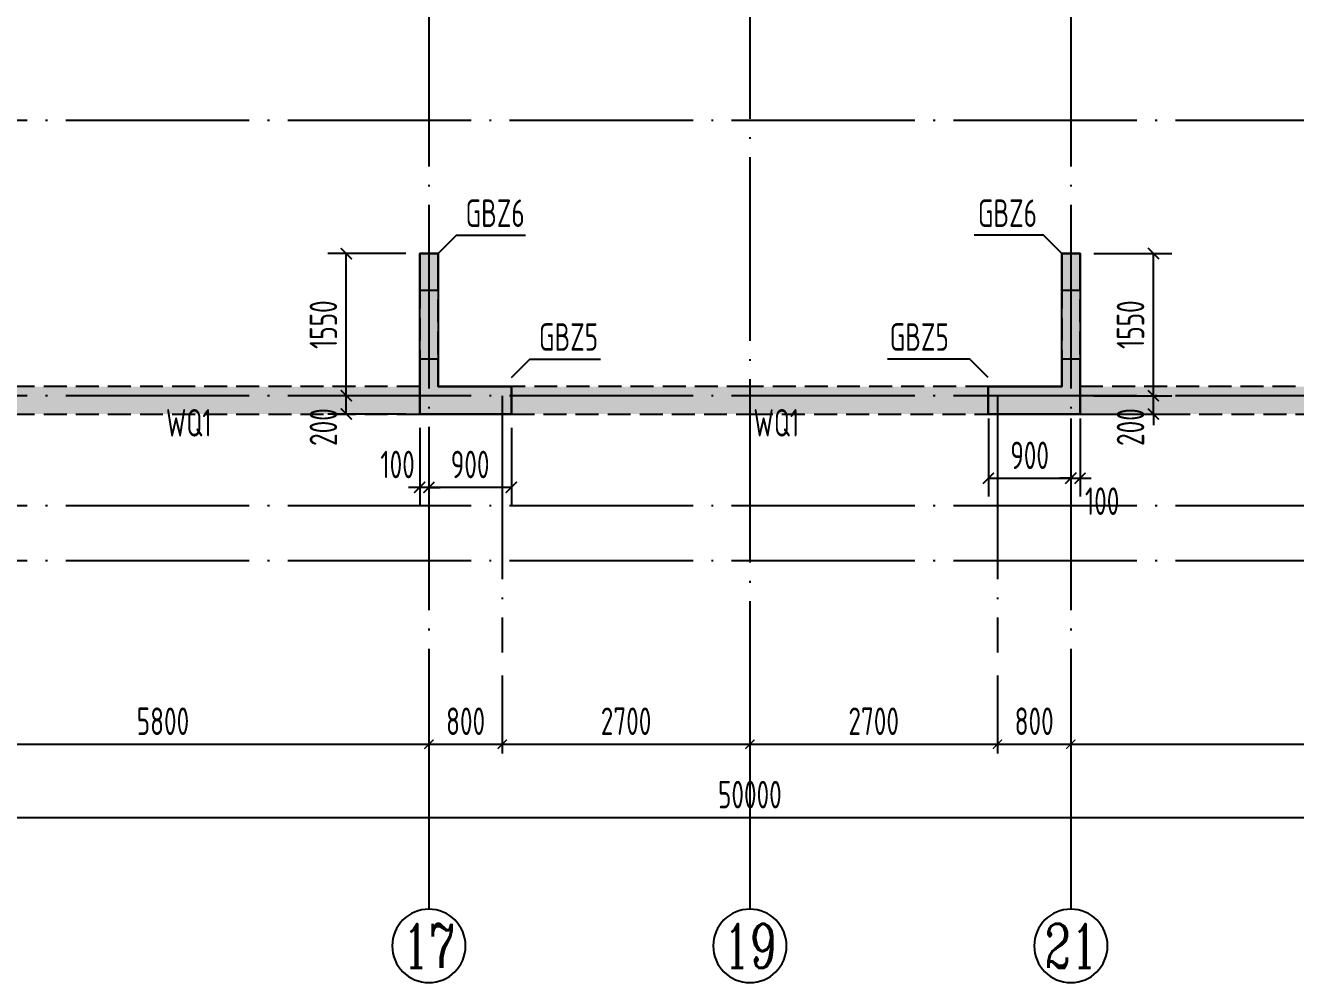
# Model space of a CAD drawing. Extents: x -461650 to 361314, y 245336 to 769729.
# Drawn here: x -108570 to -94719, y 706639 to 717077 of the extents above; entities that cross this region are included whole.
import ezdxf
from ezdxf.enums import TextEntityAlignment as Align

# ---------------------------------------------------------------- set-up
doc = ezdxf.new("R2010")
doc.units = 0
doc.header["$LTSCALE"] = 1000
doc.linetypes.add('DASH', pattern=[0.35, 0.25, -0.1])
doc.linetypes.add('DOTE', pattern=[2.42, 2, -0.2, 0.02, -0.2])
doc.layers.get('0').update_dxf_attribs({"linetype": 'CONTINUOUS'})
doc.layers.get('DEFPOINTS').update_dxf_attribs({"linetype": 'CONTINUOUS'})
for name, color, linetype in [('A-AXIS', 1, 'CONTINUOUS'), ('A-DOTE', 10, 'DOTE'), ('AXIS_NUM', 7, 'CONTINUOUS'), ('COLU_DE_TEXT', 7, 'CONTINUOUS'), ('LABEL', 1, 'CONTINUOUS'), ('S-Q墙填充', 252, 'CONTINUOUS'), ('S-Q墙实线', 6, 'CONTINUOUS'), ('S-Q墙标注', 3, 'CONTINUOUS'), ('S-Q墙虚线', 6, 'DASH'), ('S-X详图填充', 252, 'CONTINUOUS'), ('S-X详图实线', 4, 'CONTINUOUS'), ('S-Y一般标注', 3, 'CONTINUOUS')]:
    doc.layers.add(name, color=color, linetype=linetype)
doc.styles.add('TSSD_Axis', font='complex.shx', dxfattribs={"width": 0.7, "bigfont": 'hztxt.shx'})
doc.styles.add('TSSD_DIMENSION', font='Tssdeng.shx', dxfattribs={"width": 0.7, "bigfont": 'tssdchn.shx'})
doc.styles.add('TSSD_REIN', font='tssdeng.shx', dxfattribs={"width": 0.7, "height": 300, "bigfont": 'tssdchn.shx'})
doc.styles.add('结构文字', font='zstxt.shx', dxfattribs={"width": 0.7, "bigfont": 'zshz.shx'})
doc.dimstyles.new('STRUCK', dxfattribs={"dimtxt": 400, "dimasz": 121, "dimexe": 200, "dimexo": 150, "dimgap": 115, "dimtad": 1, "dimdec": 0, "dimdsep": 46, "dimtxsty": '结构文字', "dimblk": 'ARCHTICK', "dimcen": 400, "dimclrd": 3, "dimclre": 3, "dimclrt": 7, "dimadec": 0, "dimazin": 0, "dimtfac": 1, "dimtdec": 0, "dimtix": 1, "dimtmove": 2, "dimatfit": 3, "dimldrblk": '_DIMX', "dimfxl": 0, "dimtolj": 1, "dimtzin": 0, "dimarcsym": 0})
doc.dimstyles.new('TSSD_100_100', dxfattribs={"dimtxt": 300, "dimasz": 100, "dimexe": 100, "dimexo": 250, "dimgap": 100, "dimtad": 1, "dimdec": 0, "dimzin": 0, "dimdsep": 46, "dimtxsty": 'TSSD_DIMENSION', "dimblk": 'ARCHTICK', "dimcen": 0, "dimdle": 100, "dimclrt": 7, "dimadec": 0, "dimazin": 0, "dimtfac": 1, "dimtdec": 0, "dimtix": 1, "dimtmove": 2, "dimatfit": 3, "dimldrblk": 'ARCHTICK', "dimfxl": 0, "dimtolj": 1, "dimtzin": 0, "dimarcsym": 0})

# ---------------------------------------------------------------- blocks, each defined once
blk = doc.blocks.new('_ArchTick')
at = {"color": 0, "linetype": 'ByBlock', "const_width": 0.15}
blk.add_lwpolyline([(-0.5, -0.5), (0.5, 0.5)], dxfattribs=at)
blk = doc.blocks.new('*D1663')
at = {"layer": 'DEFPOINTS', "color": 0}
for p in [(20300, 3600), (26100, 3600), (26100, 2600)]:
    blk.add_point(p, dxfattribs=at)
at = {"layer": 'S-Y一般标注', "color": 0, "lineweight": -2}
for p, q in [((20300, 3350), (20300, 2500)), ((26100, 3350), (26100, 2500)), ((20200, 2600), (26200, 2600))]:
    blk.add_line(p, q, dxfattribs=at)
at = {"layer": 'S-Y一般标注', "color": 0, "lineweight": -2, "xscale": 100, "yscale": 100, "zscale": 100, "rotation": 180}
blk.add_blockref('_ArchTick', (20300, 2600), dxfattribs=at)
at = {"layer": 'S-Y一般标注', "color": 0, "lineweight": -2, "xscale": 100, "yscale": 100, "zscale": 100}
blk.add_blockref('_ArchTick', (26100, 2600), dxfattribs=at)
at = {"layer": 'S-Y一般标注', "color": 7, "insert": (23200, 2850), "char_height": 300, "attachment_point": 5, "style": 'TSSD_DIMENSION'}
blk.add_mtext('\\A1;5800', dxfattribs=at)
blk = doc.blocks.new('ts_axno')
at = {"color": 0, "linetype": 'ByBlock', "lineweight": -2}
blk.add_circle((0, 0), 0.5, dxfattribs=at)
at = {"color": 0, "linetype": 'ByBlock', "lineweight": -2, "style": 'TSSD_Axis', "width": 0.7}
blk.add_attdef('A', text='', height=0.6, dxfattribs=at).set_placement((0, 0), align=Align.MIDDLE_CENTER)
blk = doc.blocks.new('*D1664')
at = {"layer": 'DEFPOINTS', "color": 0}
for p in [(26100, 3600), (26900, 3600), (26900, 2600)]:
    blk.add_point(p, dxfattribs=at)
at = {"layer": 'S-Y一般标注', "color": 0, "lineweight": -2}
for p, q in [((26100, 3350), (26100, 2500)), ((26900, 3350), (26900, 2500)), ((26000, 2600), (27000, 2600))]:
    blk.add_line(p, q, dxfattribs=at)
at = {"layer": 'S-Y一般标注', "color": 0, "lineweight": -2, "xscale": 100, "yscale": 100, "zscale": 100, "rotation": 180}
blk.add_blockref('_ArchTick', (26100, 2600), dxfattribs=at)
at = {"layer": 'S-Y一般标注', "color": 0, "lineweight": -2, "xscale": 100, "yscale": 100, "zscale": 100}
blk.add_blockref('_ArchTick', (26900, 2600), dxfattribs=at)
at = {"layer": 'S-Y一般标注', "color": 7, "insert": (26500, 2850), "char_height": 300, "attachment_point": 5, "style": 'TSSD_DIMENSION'}
blk.add_mtext('\\A1;800', dxfattribs=at)
blk = doc.blocks.new('*D1665')
at = {"layer": 'DEFPOINTS', "color": 0}
for p in [(26900, 3600), (29600, 3600), (29600, 2600)]:
    blk.add_point(p, dxfattribs=at)
at = {"layer": 'S-Y一般标注', "color": 0, "lineweight": -2}
for p, q in [((26900, 3350), (26900, 2500)), ((29600, 3350), (29600, 2500)), ((26800, 2600), (29700, 2600))]:
    blk.add_line(p, q, dxfattribs=at)
at = {"layer": 'S-Y一般标注', "color": 0, "lineweight": -2, "xscale": 100, "yscale": 100, "zscale": 100, "rotation": 180}
blk.add_blockref('_ArchTick', (26900, 2600), dxfattribs=at)
at = {"layer": 'S-Y一般标注', "color": 0, "lineweight": -2, "xscale": 100, "yscale": 100, "zscale": 100}
blk.add_blockref('_ArchTick', (29600, 2600), dxfattribs=at)
at = {"layer": 'S-Y一般标注', "color": 7, "insert": (28250, 2850), "char_height": 300, "attachment_point": 5, "style": 'TSSD_DIMENSION'}
blk.add_mtext('\\A1;2700', dxfattribs=at)
blk = doc.blocks.new('*D1666')
at = {"layer": 'DEFPOINTS', "color": 0}
for p in [(32300, 3600), (33100, 3600), (33100, 2600)]:
    blk.add_point(p, dxfattribs=at)
at = {"layer": 'S-Y一般标注', "color": 0, "lineweight": -2}
for p, q in [((32300, 3350), (32300, 2500)), ((33100, 3350), (33100, 2500)), ((32200, 2600), (33200, 2600))]:
    blk.add_line(p, q, dxfattribs=at)
at = {"layer": 'S-Y一般标注', "color": 0, "lineweight": -2, "xscale": 100, "yscale": 100, "zscale": 100, "rotation": 180}
blk.add_blockref('_ArchTick', (32300, 2600), dxfattribs=at)
at = {"layer": 'S-Y一般标注', "color": 0, "lineweight": -2, "xscale": 100, "yscale": 100, "zscale": 100}
blk.add_blockref('_ArchTick', (33100, 2600), dxfattribs=at)
at = {"layer": 'S-Y一般标注', "color": 7, "insert": (32700, 2850), "char_height": 300, "attachment_point": 5, "style": 'TSSD_DIMENSION'}
blk.add_mtext('\\A1;800', dxfattribs=at)
blk = doc.blocks.new('*D1667')
at = {"layer": 'DEFPOINTS', "color": 0}
for p in [(33100, 3600), (38900, 3600), (38900, 2600)]:
    blk.add_point(p, dxfattribs=at)
at = {"layer": 'S-Y一般标注', "color": 0, "lineweight": -2}
for p, q in [((33100, 3350), (33100, 2500)), ((38900, 3350), (38900, 2500)), ((33000, 2600), (39000, 2600))]:
    blk.add_line(p, q, dxfattribs=at)
at = {"layer": 'S-Y一般标注', "color": 0, "lineweight": -2, "xscale": 100, "yscale": 100, "zscale": 100, "rotation": 180}
blk.add_blockref('_ArchTick', (33100, 2600), dxfattribs=at)
at = {"layer": 'S-Y一般标注', "color": 0, "lineweight": -2, "xscale": 100, "yscale": 100, "zscale": 100}
blk.add_blockref('_ArchTick', (38900, 2600), dxfattribs=at)
at = {"layer": 'S-Y一般标注', "color": 7, "insert": (36000, 2850), "char_height": 300, "attachment_point": 5, "style": 'TSSD_DIMENSION'}
blk.add_mtext('\\A1;5800', dxfattribs=at)
blk = doc.blocks.new('*D1672')
at = {"layer": 'DEFPOINTS', "color": 0}
for p in [(4600, 3600), (54600, 3600), (54600, 1800)]:
    blk.add_point(p, dxfattribs=at)
at = {"layer": 'S-Y一般标注', "color": 0, "lineweight": -2}
for p, q in [((4600, 3350), (4600, 1700)), ((54600, 3350), (54600, 1700)), ((4500, 1800), (54700, 1800))]:
    blk.add_line(p, q, dxfattribs=at)
at = {"layer": 'S-Y一般标注', "color": 0, "lineweight": -2, "xscale": 100, "yscale": 100, "zscale": 100, "rotation": 180}
blk.add_blockref('_ArchTick', (4600, 1800), dxfattribs=at)
at = {"layer": 'S-Y一般标注', "color": 0, "lineweight": -2, "xscale": 100, "yscale": 100, "zscale": 100}
blk.add_blockref('_ArchTick', (54600, 1800), dxfattribs=at)
at = {"layer": 'S-Y一般标注', "color": 7, "insert": (29600, 2050), "char_height": 300, "attachment_point": 5, "style": 'TSSD_DIMENSION'}
blk.add_mtext('\\A1;50000', dxfattribs=at)
blk = doc.blocks.new('*D1675')
at = {"layer": 'DEFPOINTS', "color": 0}
for p in [(29600, 3600), (32300, 3600), (32300, 2600)]:
    blk.add_point(p, dxfattribs=at)
at = {"layer": 'S-Y一般标注', "color": 0, "lineweight": -2}
for p, q in [((29600, 3350), (29600, 2500)), ((32300, 3350), (32300, 2500)), ((29500, 2600), (32400, 2600))]:
    blk.add_line(p, q, dxfattribs=at)
at = {"layer": 'S-Y一般标注', "color": 0, "lineweight": -2, "xscale": 100, "yscale": 100, "zscale": 100, "rotation": 180}
blk.add_blockref('_ArchTick', (29600, 2600), dxfattribs=at)
at = {"layer": 'S-Y一般标注', "color": 0, "lineweight": -2, "xscale": 100, "yscale": 100, "zscale": 100}
blk.add_blockref('_ArchTick', (32300, 2600), dxfattribs=at)
at = {"layer": 'S-Y一般标注', "color": 7, "insert": (30950, 2850), "char_height": 300, "attachment_point": 5, "style": 'TSSD_DIMENSION'}
blk.add_mtext('\\A1;2700', dxfattribs=at)
blk = doc.blocks.new('*D1784')
at = {"layer": 'DEFPOINTS', "color": 0}
for p in [(-105070, 713039), (-104270, 713039), (-104270, 712839)]:
    blk.add_point(p, dxfattribs=at)
at = {"layer": 'S-Q墙标注', "color": 3, "lineweight": -2}
for p, q in [((-104420, 713039), (-105270, 713039)), ((-105070, 712839), (-105070, 713039)), ((-104420, 712839), (-105270, 712839))]:
    blk.add_line(p, q, dxfattribs=at)
at = {"layer": 'S-Q墙标注', "color": 3, "lineweight": -2, "xscale": 121, "yscale": 121, "zscale": 121}
for p, rotation in [((-105070, 713039), 90), ((-105070, 712839), 270)]:
    blk.add_blockref('_ArchTick', p, dxfattribs=dict(at, rotation=rotation))
at = {"layer": 'S-Q墙标注', "color": 7, "insert": (-105320, 712697), "char_height": 300, "attachment_point": 5, "rotation": 90, "style": 'TSSD_REIN'}
blk.add_mtext('\\A1;200', dxfattribs=at)
blk = doc.blocks.new('_DIMX')
blk.add_line((-150, 0), (150, 0))
at = {"const_width": 50}
blk.add_lwpolyline([(-70, -70), (70, 70)], dxfattribs=at)
blk = doc.blocks.new('*D1785')
at = {"layer": 'DEFPOINTS', "color": 0}
for p in [(-105070, 714589), (-104270, 714589), (-104270, 713039)]:
    blk.add_point(p, dxfattribs=at)
at = {"layer": 'S-Q墙标注', "color": 3, "lineweight": -2}
for p, q in [((-104420, 714589), (-105270, 714589)), ((-105070, 713039), (-105070, 714589)), ((-104420, 713039), (-105270, 713039))]:
    blk.add_line(p, q, dxfattribs=at)
at = {"layer": 'S-Q墙标注', "color": 3, "lineweight": -2, "xscale": 121, "yscale": 121, "zscale": 121}
for p, rotation in [((-105070, 714589), 90), ((-105070, 713039), 270)]:
    blk.add_blockref('_ArchTick', p, dxfattribs=dict(at, rotation=rotation))
at = {"layer": 'S-Q墙标注', "color": 7, "insert": (-105320, 713814), "char_height": 300, "attachment_point": 5, "rotation": 90, "style": 'TSSD_REIN'}
blk.add_mtext('\\A1;1550', dxfattribs=at)
blk = doc.blocks.new('*D1786')
at = {"layer": 'DEFPOINTS', "color": 0}
for p in [(-104169, 712839), (-103270, 712839), (-104169, 712039)]:
    blk.add_point(p, dxfattribs=at)
at = {"layer": 'S-Q墙标注', "color": 3, "lineweight": -2}
for p, q in [((-104169, 712689), (-104169, 711839)), ((-103270, 712689), (-103270, 711839)), ((-103270, 712039), (-104169, 712039))]:
    blk.add_line(p, q, dxfattribs=at)
at = {"layer": 'S-Q墙标注', "color": 3, "lineweight": -2, "xscale": 121, "yscale": 121, "zscale": 121, "rotation": 180}
blk.add_blockref('_ArchTick', (-104169, 712039), dxfattribs=at)
at = {"layer": 'S-Q墙标注', "color": 3, "lineweight": -2, "xscale": 121, "yscale": 121, "zscale": 121}
blk.add_blockref('_ArchTick', (-103270, 712039), dxfattribs=at)
at = {"layer": 'S-Q墙标注', "color": 7, "insert": (-103720, 712289), "char_height": 300, "attachment_point": 5, "style": 'TSSD_REIN'}
blk.add_mtext('\\A1;900', dxfattribs=at)
blk = doc.blocks.new('*D1787')
at = {"layer": 'DEFPOINTS', "color": 0}
for p in [(-104270, 712839), (-104169, 712839), (-104270, 712039)]:
    blk.add_point(p, dxfattribs=at)
at = {"layer": 'S-Q墙标注', "color": 3, "lineweight": -2}
for p, q in [((-104270, 712689), (-104270, 711839)), ((-104169, 712689), (-104169, 711839)), ((-104270, 712039), (-104391, 712039)), ((-104169, 712039), (-104270, 712039)), ((-104169, 712039), (-104048, 712039))]:
    blk.add_line(p, q, dxfattribs=at)
at = {"layer": 'S-Q墙标注', "color": 3, "lineweight": -2, "xscale": 121, "yscale": 121, "zscale": 121}
blk.add_blockref('_ArchTick', (-104270, 712039), dxfattribs=at)
at = {"layer": 'S-Q墙标注', "color": 3, "lineweight": -2, "xscale": 121, "yscale": 121, "zscale": 121, "rotation": 180}
blk.add_blockref('_ArchTick', (-104169, 712039), dxfattribs=at)
at = {"layer": 'S-Q墙标注', "color": 7, "insert": (-104511, 712289), "char_height": 300, "attachment_point": 5, "style": 'TSSD_REIN'}
blk.add_mtext('\\A1;100', dxfattribs=at)
blk = doc.blocks.new('*D1861')
at = {"layer": 'DEFPOINTS', "color": 0}
for p in [(-97069, 713039), (-96269, 713039), (-97069, 712839)]:
    blk.add_point(p, dxfattribs=at)
at = {"layer": 'S-Q墙标注', "color": 3, "lineweight": -2}
for p, q in [((-96919, 713039), (-96069, 713039)), ((-96269, 713039), (-96269, 713160)), ((-96269, 712839), (-96269, 713039)), ((-96919, 712839), (-96069, 712839)), ((-96269, 712839), (-96269, 712718))]:
    blk.add_line(p, q, dxfattribs=at)
at = {"layer": 'S-Q墙标注', "color": 3, "lineweight": -2, "xscale": 121, "yscale": 121, "zscale": 121}
for p, rotation in [((-96269, 713039), 270), ((-96269, 712839), 90)]:
    blk.add_blockref('_ArchTick', p, dxfattribs=dict(at, rotation=rotation))
at = {"layer": 'S-Q墙标注', "color": 7, "insert": (-96519, 712697), "char_height": 300, "attachment_point": 5, "rotation": 90, "style": 'TSSD_REIN'}
blk.add_mtext('\\A1;200', dxfattribs=at)
blk = doc.blocks.new('*D1862')
at = {"layer": 'DEFPOINTS', "color": 0}
for p in [(-97069, 714589), (-96269, 714589), (-97069, 713039)]:
    blk.add_point(p, dxfattribs=at)
at = {"layer": 'S-Q墙标注', "color": 3, "lineweight": -2}
for p, q in [((-96919, 714589), (-96069, 714589)), ((-96269, 713039), (-96269, 714589)), ((-96919, 713039), (-96069, 713039))]:
    blk.add_line(p, q, dxfattribs=at)
at = {"layer": 'S-Q墙标注', "color": 3, "lineweight": -2, "xscale": 121, "yscale": 121, "zscale": 121}
for p, rotation in [((-96269, 714589), 90), ((-96269, 713039), 270)]:
    blk.add_blockref('_ArchTick', p, dxfattribs=dict(at, rotation=rotation))
at = {"layer": 'S-Q墙标注', "color": 7, "insert": (-96519, 713814), "char_height": 300, "attachment_point": 5, "rotation": 90, "style": 'TSSD_REIN'}
blk.add_mtext('\\A1;1550', dxfattribs=at)
blk = doc.blocks.new('*D1863')
at = {"layer": 'DEFPOINTS', "color": 0}
for p in [(-98069, 712939), (-97169, 712939), (-97169, 712139)]:
    blk.add_point(p, dxfattribs=at)
at = {"layer": 'S-Q墙标注', "color": 3, "lineweight": -2}
for p, q in [((-98069, 712789), (-98069, 711939)), ((-97169, 712789), (-97169, 711939)), ((-98069, 712139), (-97169, 712139))]:
    blk.add_line(p, q, dxfattribs=at)
at = {"layer": 'S-Q墙标注', "color": 3, "lineweight": -2, "xscale": 121, "yscale": 121, "zscale": 121, "rotation": 180}
blk.add_blockref('_ArchTick', (-98069, 712139), dxfattribs=at)
at = {"layer": 'S-Q墙标注', "color": 3, "lineweight": -2, "xscale": 121, "yscale": 121, "zscale": 121}
blk.add_blockref('_ArchTick', (-97169, 712139), dxfattribs=at)
at = {"layer": 'S-Q墙标注', "color": 7, "insert": (-97619, 712389), "char_height": 300, "attachment_point": 5, "style": 'TSSD_REIN'}
blk.add_mtext('\\A1;900', dxfattribs=at)
blk = doc.blocks.new('*D1864')
at = {"layer": 'DEFPOINTS', "color": 0}
for p in [(-97169, 712939), (-97069, 712939), (-97069, 712139)]:
    blk.add_point(p, dxfattribs=at)
at = {"layer": 'S-Q墙标注', "color": 3, "lineweight": -2}
for p, q in [((-97169, 712789), (-97169, 711939)), ((-97069, 712789), (-97069, 711939)), ((-97169, 712139), (-97290, 712139)), ((-97169, 712139), (-97069, 712139)), ((-97069, 712139), (-96948, 712139))]:
    blk.add_line(p, q, dxfattribs=at)
at = {"layer": 'S-Q墙标注', "color": 3, "lineweight": -2, "xscale": 121, "yscale": 121, "zscale": 121}
blk.add_blockref('_ArchTick', (-97169, 712139), dxfattribs=at)
at = {"layer": 'S-Q墙标注', "color": 3, "lineweight": -2, "xscale": 121, "yscale": 121, "zscale": 121, "rotation": 180}
blk.add_blockref('_ArchTick', (-97069, 712139), dxfattribs=at)
at = {"layer": 'S-Q墙标注', "color": 7, "insert": (-96828, 711889), "char_height": 300, "attachment_point": 5, "style": 'TSSD_REIN'}
blk.add_mtext('\\A1;100', dxfattribs=at)
blk = doc.blocks.new('20210726.16350016')
at = {"layer": 'A-AXIS'}
for p, q in [((26100, 3600), (26100, 800)), ((29600, 3600), (29600, 800)), ((33100, 3600), (33100, 800))]:
    blk.add_line(p, q, dxfattribs=at)
at = {"layer": 'A-DOTE'}
for p, q in [((29600, 21100), (29600, 3600)), ((26100, 10900), (26100, 3600)), ((33100, 10900), (33100, 3600)), ((55600, 9400), (3600, 9400)), ((55600, 6400), (3600, 6400)), ((26900, 6400), (26900, 3600)), ((32300, 6400), (32300, 3600)), ((55600, 5200), (3600, 5200)), ((55600, 4600), (3600, 4600))]:
    blk.add_line(p, q, dxfattribs=at)
at = {"layer": 'A-AXIS'}
ref = blk.add_blockref('ts_axno', (26100, 400), dxfattribs=dict(at, xscale=-800, yscale=800, zscale=800, rotation=180))
ref.add_attrib('10', '17', dxfattribs={"layer": 'AXIS_NUM', "height": 480, "style": 'TSSD_Axis', "width": 0.7}).set_placement((26100, 400), align=Align.MIDDLE_CENTER)
ref = blk.add_blockref('ts_axno', (29600, 400), dxfattribs=dict(at, xscale=-800, yscale=800, zscale=800, rotation=180))
ref.add_attrib('13', '19', dxfattribs={"layer": 'AXIS_NUM', "height": 480, "style": 'TSSD_Axis', "width": 0.7}).set_placement((29600, 400), align=Align.MIDDLE_CENTER)
ref = blk.add_blockref('ts_axno', (33100, 400), dxfattribs=dict(at, xscale=-800, yscale=800, zscale=800, rotation=180))
ref.add_attrib('13', '21', dxfattribs={"layer": 'AXIS_NUM', "height": 480, "style": 'TSSD_Axis', "width": 0.7}).set_placement((33100, 400), align=Align.MIDDLE_CENTER)
at = {"layer": 'S-Y一般标注'}
for base, p1, p2, picture, middle in [((54600, 1800), (4600, 3600), (54600, 3600), '*D1672', (29600, 2050)), ((26100, 2600), (20300, 3600), (26100, 3600), '*D1663', (23200, 2850)), ((26900, 2600), (26100, 3600), (26900, 3600), '*D1664', (26500, 2850)), ((29600, 2600), (26900, 3600), (29600, 3600), '*D1665', (28250, 2850)), ((32300, 2600), (29600, 3600), (32300, 3600), '*D1675', (30950, 2850)), ((33100, 2600), (32300, 3600), (33100, 3600), '*D1666', (32700, 2850)), ((38900, 2600.1), (33100, 3600), (38900, 3600.1), '*D1667', (36000, 2850.1))]:
    dim = blk.add_linear_dim(base=base, p1=p1, p2=p2, dimstyle='TSSD_100_100', dxfattribs=at)
    dim.commit()
    dim.dimension.update_dxf_attribs({"geometry": picture, "text_midpoint": middle})

msp = doc.modelspace()

# ---------------------------------------------------------------- hatches: boundary and pattern name
at = {"layer": 'S-Q墙填充', "ltscale": 0.5}
h = msp.add_hatch(dxfattribs=at)
h.set_pattern_fill('ARMORED', color=252, scale=30, style=0)
h.set_pattern_definition([(50, (-174733.24, 683071.2), (215.17805, -18.82564), [22.5, -247.5]), (355, (-174733.24, 683071.2), (-41.6254, 225.65764), [18, -198]), (100.4514, (-174715.31, 683069.63), (173.5528, 206.83186), [19.12206, -210.34263]), (46.1842, (-174733.24, 683131.2), (320.1723, -49.6557), [33.75, -371.25]), (96.6356, (-174706.56, 683127.06), (280.3988, 292.2354), [28.6831, -315.5139]), (351.1842, (-174733.24, 683131.2), (280.3986, 292.2356), [27, -297]), (21, (-174703.24, 683116.2), (179.07212, -120.78567), [22.5, -247.5]), (326, (-174703.24, 683116.2), (72.9946, 217.545), [18, -198]), (71.4514, (-174688.32, 683106.13), (252.0668, 96.75915), [19.12206, -210.34263]), (37.5, (-174733.24, 683071.2), (3.647957, 99.868156), [0, -195.6, 0, -201, 0, -198.75]), (7.5, (-174733.24, 683071.2), (78.92086, 118.32351), [0, -114.6, 0, -191.1, 0, -75.75]), (327.5, (-174800.14, 683071.2), (160.14673, -6.76646), [0, -75, 0, -234, 0, -310.5]), (317.5, (-174830.14, 683071.2), (174.95585, 30.0315), [0, -97.5, 0, -155.4, 0, -220.5]), (45, (-174733.24, 683071.2), (-106.06602, 106.06602), [])])
h.paths.add_polyline_path([(-83669.41, 722339.34), (-84319.33, 722339.34), (-85969.39, 722339.34), (-86569.61, 722339.34), (-86569.75, 722589.34), (-89769.34, 722589.34), (-89769.43, 722339.34), (-90369.36, 722339.34), (-91969.58, 722339.34), (-92669.5, 722339.34), (-92669.5, 721339.34), (-92669.5, 720539.34), (-105369.51, 720539.34), (-105819.51, 720539.34), (-106719.59, 720539.34), (-107169.5, 720539.34), (-108669.5, 720539.34), (-108669.5, 721339.34), (-108669.5, 722339.34), (-109319.41, 722339.34), (-110969.89, 722339.34), (-111569.5, 722339.34), (-111569.5, 722589.34), (-114769.5, 722589.34), (-114769.5, 722339.34), (-115369.62, 722339.34), (-116969.58, 722339.34), (-117669.5, 722339.34), (-117669.5, 721339.34), (-117669.5, 720539.34), (-125869.5, 720539.34), (-125869.5, 717539.34), (-125869.49, 714939.34), (-125869.49, 712839.34), (-123069.49, 712839.34), (-116569.45, 712839.34), (-116569.49, 711639.33), (-115519.5, 711639.33), (-113169.49, 711639.33), (-110619.5, 711639.33), (-109769.5, 711639.33), (-109769.55, 712839.22), (-104169.51, 712839.34), (-103269.51, 712839.34), (-100669.51, 712839.34), (-98069.49, 712839.34), (-97169.49, 712839.34), (-91569.49, 712839.34), (-91569.49, 711639.33), (-90519.5, 711639.33), (-88169.51, 711639.33), (-85819.5, 711639.33), (-84769.51, 711639.33), (-84769.51, 712839.34), (-79169.51, 712839.34), (-78269.51, 712839.34), (-75469.51, 712839.34), (-75469.51, 720539.34), (-77069.59, 720539.34), (-77469.51, 720539.34), (-80369.49, 720539.34), (-80819.49, 720539.34), (-81719.59, 720539.34), (-82169.51, 720539.34), (-83669.41, 720539.34), (-83669.41, 721339.34)])
h.paths.add_polyline_path([(-125569.5, 717439.34), (-124869.49, 717439.34), (-124869.49, 717639.34), (-125569.5, 717639.34), (-125569.5, 720239.34), (-125169.5, 720239.34), (-124269.4, 720239.34), (-123969.49, 720239.34), (-123969.48, 719589.34), (-123769.48, 719589.34), (-123769.49, 720239.34), (-121069.49, 720239.34), (-121069.49, 717439.34), (-120869.49, 717439.34), (-120869.49, 720239.34), (-120519.49, 720239.34), (-119619.41, 720239.34), (-119269.49, 720239.34), (-119269.49, 719439.34), (-119069.49, 719439.34), (-119069.49, 720239.34), (-117369.5, 720239.34), (-117369.5, 721339.34), (-117369.5, 722039.34), (-116969.58, 722039.34), (-115369.62, 722039.34), (-114669.5, 722039.34), (-114669.5, 720839.34), (-114469.5, 720839.34), (-114469.5, 722139.34), (-114469.5, 722289.34), (-111869.5, 722289.34), (-111869.5, 722139.34), (-111869.5, 720839.34), (-111669.5, 720839.34), (-111669.5, 722039.34), (-110969.89, 722039.34), (-109319.41, 722039.34), (-108969.5, 722039.34), (-108969.5, 721339.34), (-108969.5, 720239.34), (-107269.5, 720239.34), (-107269.5, 719439.34), (-107069.5, 719439.34), (-107069.5, 720239.34), (-106719.59, 720239.34), (-105819.51, 720239.34), (-105469.51, 720239.34), (-105469.51, 717439.34), (-105269.51, 717439.34), (-105269.51, 720239.34), (-102569.51, 720239.34), (-102569.51, 717439.34), (-102369.51, 717439.34), (-102369.51, 720239.34), (-102069.59, 720239.34), (-101069.5, 720239.34), (-100769.5, 720239.34), (-100769.51, 720239.34), (-100569.51, 720239.34), (-100569.5, 720239.34), (-100269.5, 720239.34), (-99269.4, 720239.34), (-98969.49, 720239.34), (-98969.49, 717439.14), (-98769.49, 717439.14), (-98769.49, 720239.34), (-96069.5, 720239.34), (-96069.5, 717439.34), (-95869.5, 717439.34), (-95869.5, 720239.34), (-95519.5, 720239.34), (-94619.41, 720239.34), (-94269.5, 720239.34), (-94269.5, 719439.34), (-94069.5, 719439.34), (-94069.5, 720239.34), (-92369.5, 720239.34), (-92369.5, 721339.34), (-92369.5, 722039.34), (-91969.58, 722039.34), (-90369.36, 722039.34), (-89669.5, 722039.34), (-89669.5, 720839.34), (-89469.5, 720839.34), (-89469.5, 722289.34), (-86869.5, 722289.34), (-86869.5, 720839.34), (-86669.5, 720839.34), (-86669.5, 722039.34), (-85969.39, 722039.34), (-84319.33, 722039.34), (-83969.41, 722039.34), (-83969.41, 721339.34), (-83969.41, 720239.34), (-82269.51, 720239.34), (-82269.51, 719439.34), (-82069.51, 719439.34), (-82069.51, 720239.34), (-81719.59, 720239.34), (-80819.49, 720239.34), (-80469.49, 720239.34), (-80469.49, 717439.34), (-80269.49, 717439.34), (-80269.49, 720239.34), (-77569.51, 720239.34), (-77569.51, 719589.36), (-77369.51, 719589.36), (-77369.51, 720239.34), (-77069.59, 720239.34), (-76169.5, 720239.34), (-75769.5, 720239.34), (-75769.5, 717639.34), (-76469.5, 717639.34), (-76469.5, 717439.34), (-75769.5, 717439.34), (-75769.51, 714939.34), (-75769.51, 713139.34), (-78269.51, 713139.34), (-79069.51, 713139.34), (-79069.51, 714589.34), (-79269.51, 714589.34), (-79269.51, 713139.34), (-84769.51, 713139.34), (-84769.51, 713389.33), (-85069.51, 713389.33), (-85069.51, 713039.34), (-85069.51, 711939.33), (-85819.5, 711939.33), (-88169.51, 711939.33), (-90519.5, 711939.33), (-91269.49, 711939.33), (-91269.49, 713039.34), (-91269.49, 713389.33), (-91569.49, 713389.33), (-91569.49, 713139.34), (-97069.49, 713139.34), (-97069.49, 714589.34), (-97269.49, 714589.34), (-97269.49, 713139.34), (-98069.49, 713139.34), (-100669.51, 713139.34), (-103269.51, 713139.34), (-104069.51, 713139.34), (-104069.51, 714589.34), (-104269.51, 714589.34), (-104269.51, 713139.34), (-109769.5, 713139.22), (-109769.47, 713389.32), (-110069.51, 713389.35), (-110069.56, 713039.22), (-110069.51, 711939.33), (-110619.5, 711939.34), (-113169.49, 711939.33), (-115519.5, 711939.33), (-116269.48, 711939.33), (-116269.44, 713039.22), (-116269.49, 713389.35), (-116569.49, 713389.32), (-116569.46, 713139.22), (-122069.49, 713139.34), (-122069.49, 714589.34), (-122269.49, 714589.34), (-122269.49, 713139.34), (-123069.49, 713139.34), (-125569.49, 713139.34), (-125569.49, 714939.34)], flags=16)
at = {"layer": 'S-X详图填充'}
h = msp.add_hatch(color=256, dxfattribs=at)
h.dxf.hatch_style = 1
h.paths.add_polyline_path([(-104269.51, 714189.36), (-104069.51, 714189.36), (-104069.51, 714589.36), (-104269.51, 714589.36)])
h = msp.add_hatch(color=256, dxfattribs=at)
h.dxf.hatch_style = 1
h.paths.add_polyline_path([(-97269.51, 714189.36), (-97069.51, 714189.36), (-97069.51, 714589.36), (-97269.51, 714589.36)])
h = msp.add_hatch(color=256, dxfattribs=at)
h.dxf.hatch_style = 1
h.paths.add_polyline_path([(-104069.51, 713439.36), (-104269.51, 713439.36), (-104269.49, 712839.34), (-103269.49, 712839.34), (-103269.5, 713139.34), (-104069.5, 713139.34)])
h = msp.add_hatch(color=256, dxfattribs=at)
h.dxf.hatch_style = 1
h.paths.add_polyline_path([(-97069.51, 713439.36), (-97269.51, 713439.36), (-97269.51, 713139.34), (-98069.53, 713139.34), (-98069.53, 712839.34), (-97069.51, 712839.34)])

# ---------------------------------------------------------------- linework, layer by layer
at = {"layer": 'LABEL'}
for points in [[(-104069.51, 714589.36), (-103869.51, 714789.36), (-103114.8, 714789.36)], [(-97269.5, 714589.36), (-97469.5, 714789.36), (-98224.21, 714789.36)], [(-103269.51, 713239.36), (-103069.51, 713439.36), (-102297.18, 713439.36)], [(-98069.51, 713239.36), (-98269.51, 713439.36), (-99168.43, 713439.36)]]:
    msp.add_lwpolyline(points, dxfattribs=at)
at = {"layer": 'S-Q墙实线', "ltscale": 0.5}
for points in [[(-104069.5, 714589.34), (-104069.5, 713139.34), (-103269.5, 713139.34), (-103269.49, 712839.34), (-104269.49, 712839.34), (-104269.5, 714589.34), (-104069.5, 714589.34)], [(-97069.5, 714589.34), (-97069.49, 712839.34), (-98069.52, 712839.34), (-98069.52, 713139.34), (-97269.5, 713139.34), (-97269.5, 714589.34), (-97069.5, 714589.34)]]:
    msp.add_lwpolyline(points, dxfattribs=at)
at = {"layer": 'S-Q墙虚线', "color": 6}
for points in [[(-91569.49, 713139.34), (-97069.49, 713139.34), (-97069.49, 714589.34), (-97269.49, 714589.34), (-97269.49, 713139.34), (-98069.49, 713139.34), (-100669.51, 713139.34), (-103269.51, 713139.34), (-104069.51, 713139.34), (-104069.51, 714589.34), (-104269.51, 714589.34), (-104269.51, 713139.34), (-109769.5, 713139.22)], [(-109769.55, 712839.22), (-104169.51, 712839.34), (-103269.51, 712839.34), (-100669.51, 712839.34), (-98069.49, 712839.34), (-97169.49, 712839.34), (-91569.49, 712839.34)]]:
    msp.add_lwpolyline(points, dxfattribs=at)
at = {"layer": 'S-X详图实线'}
for points in [[(-104269.51, 714189.36), (-104069.51, 714189.36), (-104069.51, 714589.36), (-104269.51, 714589.36), (-104269.51, 714189.36)], [(-97269.51, 714189.36), (-97069.51, 714189.36), (-97069.51, 714589.36), (-97269.51, 714589.36), (-97269.51, 714189.36)], [(-104069.51, 713439.36), (-104269.51, 713439.36), (-104269.49, 712839.34), (-103269.49, 712839.34), (-103269.5, 713139.34), (-104069.5, 713139.34), (-104069.51, 713439.36)], [(-97069.51, 713439.36), (-97269.51, 713439.36), (-97269.51, 713139.34), (-98069.53, 713139.34), (-98069.53, 712839.34), (-97069.51, 712839.34), (-97069.51, 713439.36)]]:
    msp.add_lwpolyline(points, close=True, dxfattribs=at)

# ---------------------------------------------------------------- block references
at = {"layer": 'A-DOTE'}
msp.add_blockref('20210726.16350016', (-130269.5, 706639.29), dxfattribs=at)

# ---------------------------------------------------------------- texts
at = {"layer": 'COLU_DE_TEXT', "style": 'TSSD_REIN', "width": 0.7}
for s, p in [('GBZ6', (-103769.51, 714789.36)), ('GBZ6', (-98183.35, 714789.36)), ('GBZ5', (-102969.51, 713439.36)), ('GBZ5', (-99144.89, 713439.36))]:
    msp.add_text(s, height=300, dxfattribs=at).set_placement(p, align=Align.BOTTOM_LEFT)
at = {"layer": 'S-Q墙标注', "style": 'TSSD_REIN', "width": 0.7}
for p in [(-106788.31, 712503.77), (-100381.71, 712503.77)]:
    msp.add_text('WQ1', height=300, dxfattribs=at).set_placement(p, align=Align.BOTTOM_CENTER)

# ---------------------------------------------------------------- dimensions: what is measured, and where the dimension line sits
at = {"layer": 'S-Q墙标注'}
for base, p1, p2, angle, picture, middle in [((-105069.51, 714589.34), (-104269.51, 713039.34), (-104269.51, 714589.34), 90, '*D1785', (-105319.51, 713814.34)), ((-96269.49, 714589.34), (-97069.49, 713039.34), (-97069.49, 714589.34), 90, '*D1862', (-96519.49, 713814.34)), ((-104169.5, 712039.34), (-103269.51, 712839.34), (-104169.5, 712839.34), 180, '*D1786', (-103719.5, 712289.34))]:
    dim = msp.add_linear_dim(base=base, p1=p1, p2=p2, angle=angle, dimstyle='STRUCK', override={"dimtxt": 300, "dimgap": 100, "dimtxsty": 'TSSD_REIN'}, dxfattribs=at)
    dim.commit()
    dim.dimension.update_dxf_attribs({"geometry": picture, "text_midpoint": middle})
for base, p1, p2, angle, picture, middle in [((-105069.51, 713039.34), (-104269.51, 712839.34), (-104269.51, 713039.34), 90, '*D1784', (-105319.51, 712697.42)), ((-96269.49, 713039.34), (-97069.49, 712839.34), (-97069.49, 713039.34), 90, '*D1861', (-96519.49, 712697.42)), ((-104269.51, 712039.34), (-104169.5, 712839.34), (-104269.51, 712839.34), 180, '*D1787', (-104511.43, 712289.34))]:
    dim = msp.add_linear_dim(base=base, p1=p1, p2=p2, angle=angle, dimstyle='STRUCK', override={"dimtxt": 300, "dimgap": 100, "dimtxsty": 'TSSD_REIN'}, dxfattribs=at)
    dim.commit()
    dim.dimension.update_dxf_attribs({"geometry": picture, "text_midpoint": middle, "dimtype": 160})
dim = msp.add_linear_dim(base=(-97169.5, 712139.34), p1=(-98069.48, 712939.34), p2=(-97169.5, 712939.34), dimstyle='STRUCK', override={"dimtxt": 300, "dimgap": 100, "dimtxsty": 'TSSD_REIN'}, dxfattribs=at)
dim.commit()
dim.dimension.update_dxf_attribs({"geometry": '*D1863', "text_midpoint": (-97619.49, 712389.34)})
dim = msp.add_linear_dim(base=(-97069.49, 712139.34), p1=(-97169.5, 712939.34), p2=(-97069.49, 712939.34), dimstyle='STRUCK', override={"dimtxt": 300, "dimgap": 100, "dimtxsty": 'TSSD_REIN'}, dxfattribs=at)
dim.commit()
dim.dimension.update_dxf_attribs({"geometry": '*D1864', "text_midpoint": (-96827.56, 711889.34), "dimtype": 160})

doc.saveas('drawing.dxf')
